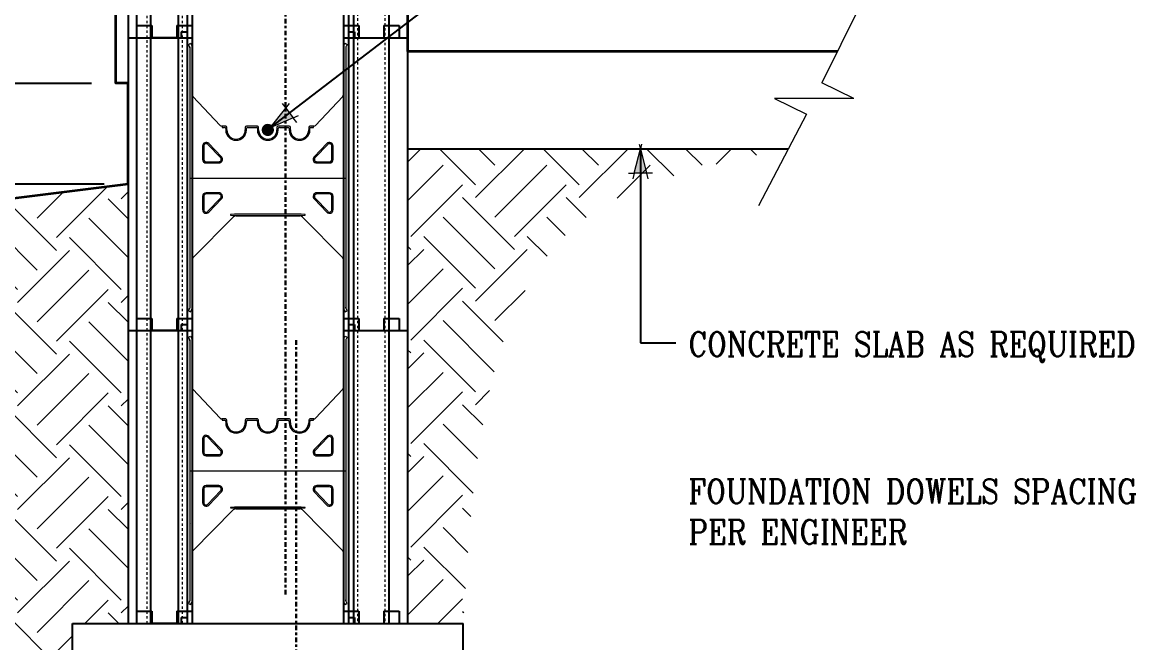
# Model space of a CAD drawing. Header units: inches. Extents: x -37.5 to 38.8, y 19.1 to 97.9.
# Drawn here: x -9.18 to 36.43, y 47.39 to 72.81 of the extents above; entities that cross this region are included whole.
import ezdxf

# ---------------------------------------------------------------- set-up
doc = ezdxf.new("R2010")
doc.units = ezdxf.units.IN
doc.header["$MEASUREMENT"] = 0
for name, pattern in [('CENTER', [2, 1.25, -0.25, 0.25, -0.25]), ('DASHED2', [0.375, 0.25, -0.125]), ('HIDDEN', [0.375, 0.25, -0.125])]:
    doc.linetypes.add(name, pattern=pattern)
doc.layers.get('Defpoints').update_dxf_attribs({"color": 252})
for name, color, linetype, lineweight in [('A1 fine', 251, 'Continuous', 5), ('A2 Hatch', 8, 'Continuous', 9), ('A4 medium', 7, 'Continuous', 35), ('DETAILS', 7, 'Continuous', 13), ('DIM', 3, 'Continuous', 13), ('REBAR', 2, 'CENTER', 30)]:
    doc.layers.add(name, color=color, linetype=linetype, lineweight=lineweight)
doc.styles.add('ARCTEXT', font='arctext.shx', dxfattribs={"width": 0.85})
doc.styles.add('RomanC', font='romanc.shx', dxfattribs={"width": 0.85, "height": 5})
doc.dimstyles.new('ARCTEXT 1-1', dxfattribs={"dimscale": 0, "dimtxt": 1, "dimasz": 1, "dimexe": 0.1875, "dimexo": 1, "dimgap": 0.5, "dimtad": 1, "dimdec": 4, "dimzin": 3, "dimdsep": 46, "dimlunit": 4, "dimtxsty": 'ARCTEXT', "dimblk": 'ARCHTICK', "dimcen": 1, "dimclrd": 256, "dimclre": 256, "dimclrt": 256, "dimadec": 0, "dimazin": 0, "dimtfac": 1, "dimtdec": 4, "dimtofl": 0, "dimtmove": 2, "dimatfit": 3, "dimldrblk": 'arrow', "dimfxl": 0, "dimtolj": 1, "dimtzin": 0, "dimarcsym": 0})

# ---------------------------------------------------------------- blocks, each defined once
blk = doc.blocks.new('_ArchTick')
at = {"color": 0, "linetype": 'ByBlock', "const_width": 0.15}
blk.add_lwpolyline([(-0.5, -0.5), (0.5, 0.5)], dxfattribs=at)
blk = doc.blocks.new('*D8')
at = {"layer": 'Defpoints', "color": 0}
for p in [(-5.349, 70.308), (-20.514, 66.176), (-4.833, 66.176)]:
    blk.add_point(p, dxfattribs=at)
at = {"layer": 'DIM', "lineweight": -2}
for p, q in [((-6.349, 70.308), (-20.702, 70.308)), ((-20.514, 70.308), (-20.514, 66.176)), ((-5.833, 66.176), (-20.702, 66.176))]:
    blk.add_line(p, q, dxfattribs=at)
for p, rotation in [((-20.514, 70.308), 90), ((-20.514, 66.176), 270)]:
    blk.add_blockref('_ArchTick', p, dxfattribs=dict(at, rotation=rotation))
at = {"layer": 'DIM', "insert": (-21.514, 68.242), "char_height": 1, "attachment_point": 5, "rotation": 90, "style": 'ARCTEXT'}
blk.add_mtext('\\A1;.', dxfattribs=at)
blk = doc.blocks.new('arrow')
at = {"layer": 'DIM'}
blk.add_hatch(color=253, dxfattribs=at).paths.add_polyline_path([(-2, 0.5), (-2, -0.5), (0, 0)])
at = {"layer": 'DIM', "lineweight": 9}
for points in [[(-2, 0.983), (-2, 0.5), (-2.469, 0.617)], [(0.374, 0.094), (0, 0)], [(0.374, -0.094), (0, 0)], [(-2, -0.983), (-2, -0.5), (-2.469, -0.617)]]:
    blk.add_lwpolyline(points, dxfattribs=at)
at = {"layer": 'DIM', "lineweight": 15}
blk.add_lwpolyline([(0, 0), (-2, -0.5), (-2, 0.5), (0, 0)], dxfattribs=at)

msp = doc.modelspace()

# ---------------------------------------------------------------- hatches: boundary and pattern name
at = {"layer": 'A1 fine', "ltscale": 0.15}
h = msp.add_hatch(dxfattribs=at)
h.set_pattern_fill('EARTH,_O', color=256, scale=12, angle=45)
h.set_pattern_definition([(45, (-7265.1542, 3432.687), (4e-16, 4.2426407), [3, -3]), (45, (-7265.9497, 3433.4824), (4e-16, 4.2426407), [3, -3]), (45, (-7266.7452, 3434.278), (4e-16, 4.2426407), [3, -3]), (135, (-7266.7452, 3434.8083), (-4.2426407, 9e-16), [3, -3]), (135, (-7265.9497, 3435.6038), (-4.2426407, 9e-16), [3, -3]), (135, (-7265.1542, 3436.3993), (-4.2426407, 9e-16), [3, -3])])
edge = h.paths.add_edge_path()
edge.add_spline(control_points=[(8.87555, 48.17409), (9.31491, 54.98861), (9.97112, 65.16634), (19.16428, 67.01794), (22.20214, 67.6298)], knot_values=[0, 0, 0, 0, 17.4851255, 26.11463868, 26.11463868, 26.11463868, 26.11463868], degree=3, periodic=0)
edge.add_line((22.20214, 67.6298), (6.60055, 67.6298))
edge.add_line((6.60055, 67.6298), (6.60055, 60.17408))
edge.add_line((6.60055, 60.17408), (6.60055, 48.17409))
edge.add_line((6.60055, 48.17409), (8.87555, 48.17409))
h = msp.add_hatch(dxfattribs=at)
h.set_pattern_fill('EARTH,_O', color=256, scale=12, angle=45)
h.set_pattern_definition([(45, (-7262.702, 3318.0867), (4e-16, 4.2426407), [3, -3]), (45, (-7263.4975, 3318.8822), (4e-16, 4.2426407), [3, -3]), (45, (-7264.293, 3319.6777), (4e-16, 4.2426407), [3, -3]), (135, (-7264.293, 3320.208), (-4.2426407, 9e-16), [3, -3]), (135, (-7263.4975, 3321.0035), (-4.2426407, 9e-16), [3, -3]), (135, (-7262.702, 3321.799), (-4.2426407, 9e-16), [3, -3])])
edge = h.paths.add_edge_path()
edge.add_line((-4.84945, 66.17408), (-23.04222, 63.90099))
edge.add_spline(control_points=[(-23.04222, 63.90099), (-18.58361, 62.08165), (-10.90754, 58.94942), (-17.52912, 50.11907), (-15.6462, 40.83818), (-9.99551, 40.71336), (-7.12445, 40.64993)], knot_values=[0, 0, 0, 0, 11.2727779, 19.40751191, 26.82790958, 34.49235686, 34.49235686, 34.49235686, 34.49235686], degree=3, periodic=0)
edge.add_line((-7.12445, 40.64993), (-7.12445, 48.17409))
edge.add_line((-7.12445, 48.17409), (-4.84945, 48.17409))
edge.add_line((-4.84945, 48.17409), (-4.84945, 60.17408))
edge.add_line((-4.84945, 60.17408), (-4.84945, 66.17408))
h.paths.add_polyline_path([(-8.53094, 44.34981, -1), (-12.53094, 44.34981, -1)], flags=16)
h.paths.add_polyline_path([(-9.03094, 44.34981, -1), (-12.03094, 44.34981, -1)], flags=0)

# ---------------------------------------------------------------- linework, layer by layer
at = {"ltscale": 0.15}
for p, q in [((-5.34945, 93.39863), (-5.34945, 70.30829)), ((-3.87445, 72.17409), (-2.84945, 72.17409)), ((-3.87445, 72.17408), (-2.84945, 72.17408)), ((-3.87445, 72.17408), (-2.84945, 72.17408)), ((-3.87445, 72.17406), (-2.84945, 72.17406)), ((6.60055, 71.6298), (24.21822, 71.6298)), ((-4.84945, 70.30829), (-5.34945, 70.30829)), ((6.60055, 67.6298), (22.20214, 67.6298)), ((-3.87445, 60.17409), (-2.84945, 60.17409)), ((-3.87445, 60.17408), (-2.84945, 60.17408)), ((-3.87445, 60.17408), (-2.84945, 60.17408)), ((-3.87445, 60.17406), (-2.84945, 60.17406)), ((-7.12445, 48.17409), (8.87555, 48.17409)), ((-7.12445, 40.67409), (-7.12445, 48.17409)), ((-3.87445, 48.17409), (-2.84945, 48.17409)), ((-3.87445, 48.17408), (-2.84945, 48.17408)), ((8.87555, 40.67409), (8.87555, 48.17409))]:
    msp.add_line(p, q, dxfattribs=at)
at = {"color": 1}
for p, q in [((-4.49945, 84.67408), (-4.49945, 72.17408)), ((-3.92445, 84.67408), (-3.92445, 72.17408)), ((-2.79945, 84.67408), (-2.79945, 72.17408)), ((-2.42445, 84.42408), (-2.42445, 72.17408)), ((-2.22445, 84.67408), (-2.22445, 72.17408)), ((3.97555, 84.67408), (3.97555, 72.17408)), ((4.17555, 84.42408), (4.17555, 72.17408)), ((-4.84945, 84.17408), (-4.84945, 72.17408)), ((4.39055, 84.17408), (4.39055, 72.17408)), ((5.83555, 84.17408), (5.83555, 72.17408)), ((6.60055, 84.17408), (6.60055, 72.17408)), ((-4.49945, 72.67409), (-3.87445, 72.67409)), ((-4.49945, 72.67408), (-3.87445, 72.67408)), ((-4.49945, 72.67408), (-4.49945, 60.17408)), ((-3.92445, 72.67408), (-3.92445, 60.17408)), ((-3.87445, 72.67409), (-3.87445, 72.17409)), ((-3.87445, 72.67408), (-3.87445, 72.17408)), ((-2.84945, 72.67409), (-2.84945, 72.17409)), ((-2.84945, 72.67409), (-2.22445, 72.67409)), ((-2.84945, 72.67408), (-2.84945, 72.17408)), ((-2.84945, 72.67408), (-2.22445, 72.67408)), ((-2.79945, 72.67408), (-2.79945, 60.17408)), ((-2.22445, 72.67409), (-2.22445, 72.17409)), ((-2.22445, 72.67408), (-2.22445, 60.17408)), ((-2.22445, 72.67408), (-2.22445, 72.17408)), ((3.97555, 72.67409), (4.60055, 72.67409)), ((3.97555, 72.67409), (3.97555, 72.17409)), ((3.97555, 72.67408), (3.97555, 60.17408)), ((3.97555, 72.67408), (4.60055, 72.67408)), ((3.97555, 72.67408), (3.97555, 72.17408)), ((4.60055, 72.67409), (4.60055, 72.17409)), ((4.60055, 72.67408), (4.60055, 72.17408)), ((5.62555, 72.67409), (5.62555, 72.17409)), ((5.62555, 72.67409), (6.25055, 72.67409)), ((5.62555, 72.67408), (5.62555, 72.17408)), ((5.62555, 72.67408), (6.25055, 72.67408)), ((6.25055, 72.67409), (6.25055, 72.17409)), ((6.25055, 72.67408), (6.25055, 72.17408)), ((-4.84945, 72.17409), (-2.67445, 72.17409)), ((-4.84945, 72.17409), (-2.22445, 72.17409)), ((-4.84945, 72.17408), (-4.84945, 60.17408)), ((-4.84945, 72.17408), (-2.67445, 72.17408)), ((-4.84945, 72.17408), (-2.22445, 72.17408)), ((-4.84945, 72.17408), (-2.22445, 72.17408)), ((-4.84945, 72.17408), (-2.67445, 72.17408)), ((-4.84945, 72.17406), (-2.22445, 72.17406)), ((-4.84945, 72.17406), (-2.67445, 72.17406)), ((-2.79945, 72.17409), (-3.92445, 72.17409)), ((-2.79945, 72.17408), (-3.92445, 72.17408)), ((-2.79945, 72.17408), (-3.92445, 72.17408)), ((-2.79945, 72.17406), (-3.92445, 72.17406)), ((-2.67445, 72.42409), (-2.67445, 72.17409)), ((-2.67445, 72.42409), (-2.42445, 72.42409)), ((-2.67445, 72.42408), (-2.67445, 72.17408)), ((-2.67445, 72.42408), (-2.42445, 72.42408)), ((-2.42445, 72.42408), (-2.42445, 60.17408)), ((-2.42445, 72.17409), (-2.22445, 72.17409)), ((-2.42445, 72.17408), (-2.22445, 72.17408)), ((-2.42445, 72.17408), (-2.22445, 72.17408)), ((-2.42445, 72.17406), (-2.22445, 72.17406)), ((3.97555, 72.17409), (4.17555, 72.17409)), ((3.97555, 72.17409), (6.60055, 72.17409)), ((3.97555, 72.17408), (4.17555, 72.17408)), ((3.97555, 72.17408), (6.60055, 72.17408)), ((4.17555, 72.42409), (4.42555, 72.42409)), ((4.17555, 72.42408), (4.17555, 60.17408)), ((4.17555, 72.42408), (4.42555, 72.42408)), ((4.39055, 72.17409), (6.60055, 72.17409)), ((4.39055, 72.17408), (6.60055, 72.17408)), ((4.39055, 72.17408), (4.39055, 60.17408)), ((4.42555, 72.42409), (4.42555, 72.17409)), ((4.42555, 72.42408), (4.42555, 72.17408)), ((5.83555, 72.17408), (5.83555, 60.17408)), ((6.60055, 72.17408), (6.60055, 60.17408)), ((-4.49945, 60.67409), (-3.87445, 60.67409)), ((-4.49945, 60.67408), (-3.87445, 60.67408)), ((-4.49945, 60.67408), (-4.49945, 48.17408)), ((-3.92445, 60.67408), (-3.92445, 48.17408)), ((-3.87445, 60.67409), (-3.87445, 60.17409)), ((-3.87445, 60.67408), (-3.87445, 60.17408)), ((-2.84945, 60.67409), (-2.84945, 60.17409)), ((-2.84945, 60.67409), (-2.22445, 60.67409)), ((-2.84945, 60.67408), (-2.84945, 60.17408)), ((-2.84945, 60.67408), (-2.22445, 60.67408)), ((-2.79945, 60.67408), (-2.79945, 48.17408)), ((-2.22445, 60.67409), (-2.22445, 60.17409)), ((-2.22445, 60.67408), (-2.22445, 48.17408)), ((-2.22445, 60.67408), (-2.22445, 60.17408)), ((3.97555, 60.67409), (4.60055, 60.67409)), ((3.97555, 60.67409), (3.97555, 60.17409)), ((3.97555, 60.67408), (3.97555, 48.17408)), ((3.97555, 60.67408), (4.60055, 60.67408)), ((3.97555, 60.67408), (3.97555, 60.17408)), ((4.60055, 60.67409), (4.60055, 60.17409)), ((4.60055, 60.67408), (4.60055, 60.17408)), ((5.62555, 60.67409), (5.62555, 60.17409)), ((5.62555, 60.67409), (6.25055, 60.67409)), ((5.62555, 60.67408), (5.62555, 60.17408)), ((5.62555, 60.67408), (6.25055, 60.67408)), ((6.25055, 60.67409), (6.25055, 60.17409)), ((6.25055, 60.67408), (6.25055, 60.17408)), ((-2.67445, 60.42409), (-2.67445, 60.17409)), ((-2.67445, 60.42409), (-2.42445, 60.42409)), ((-2.67445, 60.42408), (-2.67445, 60.17408)), ((-2.67445, 60.42408), (-2.42445, 60.42408)), ((-2.42445, 60.42408), (-2.42445, 48.17408)), ((4.17555, 60.42409), (4.42555, 60.42409)), ((4.17555, 60.42408), (4.17555, 48.17408)), ((4.17555, 60.42408), (4.42555, 60.42408)), ((4.42555, 60.42409), (4.42555, 60.17409)), ((4.42555, 60.42408), (4.42555, 60.17408)), ((-4.84945, 60.17409), (-2.67445, 60.17409)), ((-4.84945, 60.17409), (-2.22445, 60.17409)), ((-4.84945, 60.17408), (-4.84945, 48.17408)), ((-4.84945, 60.17408), (-2.67445, 60.17408)), ((-4.84945, 60.17408), (-2.22445, 60.17408)), ((-4.84945, 60.17408), (-2.22445, 60.17408)), ((-4.84945, 60.17408), (-2.67445, 60.17408)), ((-4.84945, 60.17406), (-2.22445, 60.17406)), ((-4.84945, 60.17406), (-2.67445, 60.17406)), ((-2.79945, 60.17409), (-3.92445, 60.17409)), ((-2.79945, 60.17408), (-3.92445, 60.17408)), ((-2.79945, 60.17408), (-3.92445, 60.17408)), ((-2.79945, 60.17406), (-3.92445, 60.17406)), ((-2.42445, 60.17409), (-2.22445, 60.17409)), ((-2.42445, 60.17408), (-2.22445, 60.17408)), ((-2.42445, 60.17408), (-2.22445, 60.17408)), ((-2.42445, 60.17406), (-2.22445, 60.17406)), ((3.97555, 60.17409), (4.17555, 60.17409)), ((3.97555, 60.17409), (6.60055, 60.17409)), ((3.97555, 60.17408), (4.17555, 60.17408)), ((3.97555, 60.17408), (6.60055, 60.17408)), ((4.39055, 60.17409), (6.60055, 60.17409)), ((4.39055, 60.17408), (6.60055, 60.17408)), ((4.39055, 60.17408), (4.39055, 48.17408)), ((5.83555, 60.17408), (5.83555, 48.17408)), ((6.60055, 60.17408), (6.60055, 48.17408)), ((-4.49945, 48.67409), (-3.87445, 48.67409)), ((-3.87445, 48.67409), (-3.87445, 48.17409)), ((-2.84945, 48.67409), (-2.84945, 48.17409)), ((-2.84945, 48.67409), (-2.22445, 48.67409)), ((-2.67445, 48.42409), (-2.67445, 48.17409)), ((-2.67445, 48.42409), (-2.42445, 48.42409)), ((-2.22445, 48.67409), (-2.22445, 48.17409)), ((3.97555, 48.67409), (4.60055, 48.67409)), ((3.97555, 48.67409), (3.97555, 48.17409)), ((4.17555, 48.42409), (4.42555, 48.42409)), ((4.42555, 48.42409), (4.42555, 48.17409)), ((4.60055, 48.67409), (4.60055, 48.17409)), ((5.62555, 48.67409), (5.62555, 48.17409)), ((5.62555, 48.67409), (6.25055, 48.67409)), ((6.25055, 48.67409), (6.25055, 48.17409)), ((-4.84945, 48.17409), (-2.67445, 48.17409)), ((-4.84945, 48.17409), (-2.22445, 48.17409)), ((-4.84945, 48.17408), (-2.22445, 48.17408)), ((-4.84945, 48.17408), (-2.67445, 48.17408)), ((-2.79945, 48.17409), (-3.92445, 48.17409)), ((-2.79945, 48.17408), (-3.92445, 48.17408)), ((-2.42445, 48.17409), (-2.22445, 48.17409)), ((-2.42445, 48.17408), (-2.22445, 48.17408)), ((3.97555, 48.17409), (4.17555, 48.17409)), ((3.97555, 48.17409), (6.60055, 48.17409)), ((4.39055, 48.17409), (6.60055, 48.17409))]:
    msp.add_line(p, q, dxfattribs=at)
at = {"color": 1, "linetype": 'HIDDEN', "ltscale": 0.02}
for p, q in [((-4.49945, 72.67409), (-3.87445, 72.67409)), ((-4.49945, 72.67409), (-4.49945, 72.17409)), ((-4.49945, 72.67408), (-3.87445, 72.67408)), ((-4.49945, 72.67408), (-4.49945, 72.17408)), ((-3.87445, 72.67409), (-3.87445, 72.17409)), ((-3.87445, 72.67408), (-3.87445, 72.17408)), ((-2.84945, 72.67409), (-2.84945, 72.17409)), ((-2.84945, 72.67409), (-2.22445, 72.67409)), ((-2.84945, 72.67408), (-2.84945, 72.17408)), ((-2.84945, 72.67408), (-2.22445, 72.67408)), ((3.97555, 72.67409), (4.60055, 72.67409)), ((3.97555, 72.67408), (4.60055, 72.67408)), ((4.60055, 72.67409), (4.60055, 72.17409)), ((4.60055, 72.67408), (4.60055, 72.17408)), ((5.62555, 72.67409), (5.62555, 72.17409)), ((5.62555, 72.67409), (6.25055, 72.67409)), ((5.62555, 72.67408), (5.62555, 72.17408)), ((5.62555, 72.67408), (6.25055, 72.67408)), ((6.25055, 72.67409), (6.25055, 72.17409)), ((6.25055, 72.67408), (6.25055, 72.17408)), ((4.17555, 72.42409), (4.17555, 72.17409)), ((4.17555, 72.42409), (4.42555, 72.42409)), ((4.17555, 72.42408), (4.17555, 72.17408)), ((4.17555, 72.42408), (4.42555, 72.42408)), ((4.42555, 72.42409), (4.42555, 72.17409)), ((4.42555, 72.42408), (4.42555, 72.17408)), ((-4.49945, 60.67409), (-3.87445, 60.67409)), ((-4.49945, 60.67409), (-4.49945, 60.17409)), ((-4.49945, 60.67408), (-3.87445, 60.67408)), ((-4.49945, 60.67408), (-4.49945, 60.17408)), ((-3.87445, 60.67409), (-3.87445, 60.17409)), ((-3.87445, 60.67408), (-3.87445, 60.17408)), ((-2.84945, 60.67409), (-2.84945, 60.17409)), ((-2.84945, 60.67409), (-2.22445, 60.67409)), ((-2.84945, 60.67408), (-2.84945, 60.17408)), ((-2.84945, 60.67408), (-2.22445, 60.67408)), ((3.97555, 60.67409), (4.60055, 60.67409)), ((3.97555, 60.67408), (4.60055, 60.67408)), ((4.60055, 60.67409), (4.60055, 60.17409)), ((4.60055, 60.67408), (4.60055, 60.17408)), ((5.62555, 60.67409), (5.62555, 60.17409)), ((5.62555, 60.67409), (6.25055, 60.67409)), ((5.62555, 60.67408), (5.62555, 60.17408)), ((5.62555, 60.67408), (6.25055, 60.67408)), ((6.25055, 60.67409), (6.25055, 60.17409)), ((6.25055, 60.67408), (6.25055, 60.17408)), ((4.17555, 60.42409), (4.17555, 60.17409)), ((4.17555, 60.42409), (4.42555, 60.42409)), ((4.17555, 60.42408), (4.17555, 60.17408)), ((4.17555, 60.42408), (4.42555, 60.42408)), ((4.42555, 60.42409), (4.42555, 60.17409)), ((4.42555, 60.42408), (4.42555, 60.17408)), ((-4.49945, 48.67409), (-3.87445, 48.67409)), ((-4.49945, 48.67409), (-4.49945, 48.17409)), ((-3.87445, 48.67409), (-3.87445, 48.17409)), ((-2.84945, 48.67409), (-2.84945, 48.17409)), ((-2.84945, 48.67409), (-2.22445, 48.67409)), ((3.97555, 48.67409), (4.60055, 48.67409)), ((4.17555, 48.42409), (4.17555, 48.17409)), ((4.17555, 48.42409), (4.42555, 48.42409)), ((4.42555, 48.42409), (4.42555, 48.17409)), ((4.60055, 48.67409), (4.60055, 48.17409)), ((5.62555, 48.67409), (5.62555, 48.17409)), ((5.62555, 48.67409), (6.25055, 48.67409)), ((6.25055, 48.67409), (6.25055, 48.17409))]:
    msp.add_line(p, q, dxfattribs=at)
at = {"ltscale": 0.15, "const_width": 0.25}
msp.add_lwpolyline([(0.75055, 68.39908, 1), (1.00055, 68.39908, 1)], format="xyb", close=True, dxfattribs=at)
at = {"layer": 'A2 Hatch', "linetype": 'DASHED2', "ltscale": 0.15}
for p, q in [((-4.08445, 84.67408), (-4.08445, 72.17408)), ((-2.63945, 84.67408), (-2.63945, 72.17408)), ((4.55055, 84.17408), (4.55055, 72.17408)), ((5.67555, 84.17408), (5.67555, 72.17408)), ((-4.08445, 72.67408), (-4.08445, 60.17408)), ((-2.63945, 72.67408), (-2.63945, 60.17408)), ((4.55055, 72.17408), (4.55055, 60.17408)), ((5.67555, 72.17408), (5.67555, 60.17408)), ((-4.08445, 60.67408), (-4.08445, 48.17408)), ((-2.63945, 60.67408), (-2.63945, 48.17408)), ((4.55055, 60.17408), (4.55055, 48.17408)), ((5.67555, 60.17408), (5.67555, 48.17408))]:
    msp.add_line(p, q, dxfattribs=at)
at = {"layer": 'A4 medium', "ltscale": 0.15}
msp.add_line((-4.84945, 66.17408), (-23.04222, 63.90099), dxfattribs=at)
for points in [[(6.60055, 97.3359), (6.60055, 71.6298), (24.21822, 71.6298)], [(-4.84945, 66.17408), (-4.84945, 70.30829), (-5.34945, 70.30829), (-5.34945, 93.39863)]]:
    msp.add_lwpolyline(points, dxfattribs=at)
at = {"layer": 'DETAILS', "color": 6, "lineweight": 20}
for p, q in [((-2.37684, 71.90096), (-2.29024, 71.95096)), ((-2.33115, 71.82182), (-2.37684, 71.90096)), ((-2.32445, 71.79908), (-2.32445, 61.10133)), ((-2.32445, 71.76022), (-2.32445, 71.79682)), ((-2.29024, 71.95096), (-2.23115, 71.84862)), ((-2.22445, 71.82362), (-2.22445, 69.84431)), ((3.97555, 69.84431), (3.97555, 71.82362)), ((3.98225, 71.84862), (4.04133, 71.95096)), ((4.04133, 71.95096), (4.12794, 71.90096)), ((4.07555, 71.79908), (4.07555, 61.10133)), ((4.07555, 71.79682), (4.07555, 71.76022)), ((4.12794, 71.90096), (4.08225, 71.82182)), ((-2.22445, 69.84431), (-2.22445, 63.08266)), ((3.97555, 63.08266), (3.97555, 69.84431)), ((-2.1966, 69.77505), (-1.07897, 68.58482)), ((2.83007, 68.58482), (3.94769, 69.77505)), ((-1.00683, 68.55408), (-0.99945, 68.55408)), ((-0.84945, 68.55408), (-1.00683, 68.55408)), ((-0.99945, 68.55408), (-0.99945, 68.50408)), ((-0.99945, 68.50408), (-0.89945, 68.50408)), ((-0.84945, 68.45408), (-0.84945, 68.39908)), ((-0.79945, 68.39908), (-0.79945, 68.50408)), ((-0.04945, 68.50408), (-0.04945, 68.39908)), ((0.45055, 68.55408), (0.00055, 68.55408)), ((0.00055, 68.39908), (0.00055, 68.45408)), ((0.05055, 68.50408), (0.40055, 68.50408)), ((0.45055, 68.45408), (0.45055, 68.39908)), ((0.50055, 68.39908), (0.50055, 68.50408)), ((1.25055, 68.50408), (1.25055, 68.39908)), ((1.75055, 68.55408), (1.30055, 68.55408)), ((1.30055, 68.39908), (1.30055, 68.45408)), ((1.35055, 68.50408), (1.70055, 68.50408)), ((1.75055, 68.45408), (1.75055, 68.39908)), ((1.80055, 68.39908), (1.80055, 68.50408)), ((2.55055, 68.50408), (2.55055, 68.39908)), ((2.75793, 68.55408), (2.60055, 68.55408)), ((2.60055, 68.39908), (2.60055, 68.45408)), ((2.65055, 68.50408), (2.75055, 68.50408)), ((2.75055, 68.50408), (2.75055, 68.55408)), ((2.75055, 68.55408), (2.75793, 68.55408)), ((-1.79945, 67.7351), (-1.79945, 67.19408)), ((-1.74945, 67.7351), (-1.74945, 67.19408)), ((-1.05793, 67.26333), (-1.57731, 67.80435)), ((-1.02186, 67.29796), (-1.54124, 67.83898)), ((3.29234, 67.83898), (2.77296, 67.29796)), ((3.32841, 67.80435), (2.80903, 67.26333)), ((3.50055, 67.19408), (3.50055, 67.7351)), ((3.55055, 67.19408), (3.55055, 67.7351)), ((-1.64945, 67.09408), (-1.13007, 67.09408)), ((2.88117, 67.09408), (3.40055, 67.09408)), ((-1.64945, 67.04408), (-1.13007, 67.04408)), ((2.88117, 67.04408), (3.40055, 67.04408)), ((-2.32445, 66.42408), (4.07555, 66.42408)), ((-1.13007, 65.82408), (-1.64945, 65.82408)), ((-1.13007, 65.77408), (-1.64945, 65.77408)), ((3.40055, 65.82408), (2.88117, 65.82408)), ((3.40055, 65.77408), (2.88117, 65.77408)), ((-1.79945, 65.67408), (-1.79945, 65.13305)), ((-1.74945, 65.67408), (-1.74945, 65.13305)), ((-1.57731, 65.0638), (-1.05793, 65.60482)), ((-1.54124, 65.02917), (-1.02186, 65.5702)), ((2.77296, 65.5702), (3.29234, 65.02917)), ((2.80903, 65.60482), (3.32841, 65.0638)), ((3.50055, 65.13305), (3.50055, 65.67408)), ((3.55055, 65.13305), (3.55055, 65.67408)), ((-2.19516, 63.15337), (-0.54339, 64.83014)), ((-0.49472, 64.94408), (-0.65083, 64.92899)), ((-0.65083, 64.90916), (-0.49472, 64.89408)), ((0.87555, 64.94408), (-0.49472, 64.94408)), ((-0.49472, 64.89408), (0.87555, 64.89408)), ((-0.43732, 64.87408), (0.87555, 64.87408)), ((2.24582, 64.94408), (0.87555, 64.94408)), ((0.87555, 64.89408), (2.24582, 64.89408)), ((0.87555, 64.87408), (2.18842, 64.87408)), ((2.40193, 64.92899), (2.24582, 64.94408)), ((2.24582, 64.89408), (2.40193, 64.90916)), ((2.29448, 64.83014), (3.94626, 63.15337)), ((-2.22445, 61.07454), (-2.22445, 63.08266)), ((3.97555, 63.08266), (3.97555, 61.07454)), ((-2.32445, 61.13795), (-2.32445, 61.10134)), ((4.07555, 61.10134), (4.07555, 61.13795)), ((-2.33115, 61.07634), (-2.37684, 60.99721)), ((-2.37684, 60.99721), (-2.29024, 60.94721)), ((-2.29024, 60.94721), (-2.23115, 61.04955)), ((3.98225, 61.04955), (4.04133, 60.94721)), ((4.04133, 60.94721), (4.12794, 60.99721)), ((4.12794, 60.99721), (4.08225, 61.07634)), ((-2.37684, 59.90096), (-2.29024, 59.95096)), ((-2.33115, 59.82182), (-2.37684, 59.90096)), ((-2.32445, 59.79908), (-2.32445, 49.10133)), ((-2.32445, 59.76022), (-2.32445, 59.79682)), ((-2.29024, 59.95096), (-2.23115, 59.84862)), ((-2.22445, 59.82362), (-2.22445, 57.84431)), ((3.97555, 57.84431), (3.97555, 59.82362)), ((3.98225, 59.84862), (4.04133, 59.95096)), ((4.04133, 59.95096), (4.12794, 59.90096)), ((4.07555, 59.79908), (4.07555, 49.10133)), ((4.07555, 59.79682), (4.07555, 59.76022)), ((4.12794, 59.90096), (4.08225, 59.82182)), ((-2.22445, 57.84431), (-2.22445, 51.08266)), ((-2.1966, 57.77505), (-1.07897, 56.58482)), ((2.83007, 56.58482), (3.94769, 57.77505)), ((3.97555, 51.08266), (3.97555, 57.84431)), ((-1.00683, 56.55408), (-0.99945, 56.55408)), ((-0.84945, 56.55408), (-1.00683, 56.55408)), ((-0.99945, 56.55408), (-0.99945, 56.50408)), ((-0.99945, 56.50408), (-0.89945, 56.50408)), ((-0.84945, 56.45408), (-0.84945, 56.39908)), ((-0.79945, 56.39908), (-0.79945, 56.50408)), ((-0.04945, 56.50408), (-0.04945, 56.39908)), ((0.45055, 56.55408), (0.00055, 56.55408)), ((0.00055, 56.39908), (0.00055, 56.45408)), ((0.05055, 56.50408), (0.40055, 56.50408)), ((0.45055, 56.45408), (0.45055, 56.39908)), ((0.50055, 56.39908), (0.50055, 56.50408)), ((1.25055, 56.50408), (1.25055, 56.39908)), ((1.75055, 56.55408), (1.30055, 56.55408)), ((1.30055, 56.39908), (1.30055, 56.45408)), ((1.35055, 56.50408), (1.70055, 56.50408)), ((1.75055, 56.45408), (1.75055, 56.39908)), ((1.80055, 56.39908), (1.80055, 56.50408)), ((2.55055, 56.50408), (2.55055, 56.39908)), ((2.75793, 56.55408), (2.60055, 56.55408)), ((2.60055, 56.39908), (2.60055, 56.45408)), ((2.65055, 56.50408), (2.75055, 56.50408)), ((2.75055, 56.50408), (2.75055, 56.55408)), ((2.75055, 56.55408), (2.75793, 56.55408)), ((-1.79945, 55.7351), (-1.79945, 55.19408)), ((-1.74945, 55.7351), (-1.74945, 55.19408)), ((-1.05793, 55.26333), (-1.57731, 55.80435)), ((-1.02186, 55.29796), (-1.54124, 55.83898)), ((3.29234, 55.83898), (2.77296, 55.29796)), ((3.32841, 55.80435), (2.80903, 55.26333)), ((3.50055, 55.19408), (3.50055, 55.7351)), ((3.55055, 55.19408), (3.55055, 55.7351)), ((-1.64945, 55.09408), (-1.13007, 55.09408)), ((-1.64945, 55.04408), (-1.13007, 55.04408)), ((2.88117, 55.09408), (3.40055, 55.09408)), ((2.88117, 55.04408), (3.40055, 55.04408)), ((-2.32445, 54.42408), (4.07555, 54.42408)), ((-1.79945, 53.67408), (-1.79945, 53.13305)), ((-1.74945, 53.67408), (-1.74945, 53.13305)), ((-1.13007, 53.82408), (-1.64945, 53.82408)), ((-1.13007, 53.77408), (-1.64945, 53.77408)), ((-1.57731, 53.0638), (-1.05793, 53.60482)), ((-1.54124, 53.02917), (-1.02186, 53.5702)), ((2.77296, 53.5702), (3.29234, 53.02917)), ((2.80903, 53.60482), (3.32841, 53.0638)), ((3.40055, 53.82408), (2.88117, 53.82408)), ((3.40055, 53.77408), (2.88117, 53.77408)), ((3.50055, 53.13305), (3.50055, 53.67408)), ((3.55055, 53.13305), (3.55055, 53.67408)), ((-0.49472, 52.94408), (-0.65083, 52.92899)), ((0.87555, 52.94408), (-0.49472, 52.94408)), ((2.24582, 52.94408), (0.87555, 52.94408)), ((2.40193, 52.92899), (2.24582, 52.94408)), ((-2.19516, 51.15337), (-0.54339, 52.83014)), ((-0.65083, 52.90916), (-0.49472, 52.89408)), ((-0.49472, 52.89408), (0.87555, 52.89408)), ((-0.43732, 52.87408), (0.87555, 52.87408)), ((0.87555, 52.89408), (2.24582, 52.89408)), ((0.87555, 52.87408), (2.18842, 52.87408)), ((2.24582, 52.89408), (2.40193, 52.90916)), ((2.29448, 52.83014), (3.94626, 51.15337)), ((-2.22445, 49.07454), (-2.22445, 51.08266)), ((3.97555, 51.08266), (3.97555, 49.07454)), ((-2.33115, 49.07634), (-2.37684, 48.99721)), ((-2.37684, 48.99721), (-2.29024, 48.94721)), ((-2.32445, 49.13795), (-2.32445, 49.10134)), ((-2.29024, 48.94721), (-2.23115, 49.04955)), ((3.98225, 49.04955), (4.04133, 48.94721)), ((4.04133, 48.94721), (4.12794, 48.99721)), ((4.07555, 49.10134), (4.07555, 49.13795)), ((4.12794, 48.99721), (4.08225, 49.07634))]:
    msp.add_line(p, q, dxfattribs=at)
for centre, radius, start, end in [((-2.37445, 71.79682), 0.05, 0, 30), ((-2.27445, 71.82362), 0.05, 0, 30), ((4.02555, 71.82362), 0.05, 150, 180), ((4.12555, 71.79682), 0.05, 150, 180), ((-2.12446, 69.84431), 0.1, 180, 223.830861), ((3.87555, 69.84431), 0.1, 316.169139, 360), ((-1.00683, 68.65408), 0.1, 223.830861, 270), ((-0.89945, 68.45408), 0.05, 360, 90), ((-0.84945, 68.50408), 0.05, 0, 90), ((0.00055, 68.50408), 0.05, 90, 180), ((0.05055, 68.45408), 0.05, 90, 180), ((0.40055, 68.45408), 0.05, 360, 90), ((0.45055, 68.50408), 0.05, 0, 90), ((1.30055, 68.50408), 0.05, 90, 180), ((1.35055, 68.45408), 0.05, 90, 180), ((1.70055, 68.45408), 0.05, 0, 90), ((1.75055, 68.50408), 0.05, 0, 90), ((2.60055, 68.50408), 0.05, 90, 180), ((2.65055, 68.45408), 0.05, 90, 180), ((2.75793, 68.65408), 0.1, 270, 316.169139), ((-0.42445, 68.39908), 0.425, 180, 360), ((-0.42445, 68.39908), 0.375, 180, 0), ((0.87555, 68.39908), 0.425, 180, 270), ((0.87555, 68.39908), 0.375, 180, 270), ((0.87555, 68.39908), 0.425, 270, 0), ((0.87555, 68.39908), 0.375, 270, 0), ((2.17555, 68.39908), 0.425, 180, 0), ((2.17555, 68.39908), 0.375, 180, 0), ((-1.64945, 67.7351), 0.15, 43.830861, 180), ((-1.64945, 67.7351), 0.1, 43.830861, 180), ((3.40055, 67.7351), 0.15, 0, 136.169139), ((3.40055, 67.7351), 0.1, 0, 136.169139), ((-1.64945, 67.19408), 0.15, 180, 270), ((-1.64945, 67.19408), 0.1, 180, 270), ((-1.13007, 67.19408), 0.15, 270, 43.830861), ((-1.13007, 67.19408), 0.1, 270, 43.830861), ((2.88117, 67.19408), 0.15, 136.169139, 270), ((2.88117, 67.19408), 0.1, 136.169139, 270), ((3.40055, 67.19408), 0.15, 270, 0), ((3.40055, 67.19408), 0.1, 270, 360), ((-1.64945, 65.67408), 0.15, 90, 180), ((-1.64945, 65.67408), 0.1, 90, 180), ((-1.13007, 65.67408), 0.15, 316.169139, 90), ((-1.13007, 65.67408), 0.1, 316.169139, 90), ((2.88117, 65.67408), 0.15, 90, 223.830861), ((2.88117, 65.67408), 0.1, 90, 223.830861), ((3.40055, 65.67408), 0.15, 360, 90), ((3.40055, 65.67408), 0.1, 0, 90), ((-1.64945, 65.13305), 0.15, 180, 316.169139), ((-1.64945, 65.13305), 0.1, 180, 316.169139), ((-0.64954, 64.91908), 0.01, 97.409891, 262.590109), ((-0.43732, 64.72408), 0.15, 90, 135), ((2.18842, 64.72408), 0.15, 45, 90), ((2.40064, 64.91908), 0.01, 277.409891, 82.590109), ((3.40055, 65.13305), 0.15, 223.830861, 360), ((3.40055, 65.13305), 0.1, 223.830861, 0), ((-2.22445, 64.33736), 0.1, 180, 209.744881), ((-2.12445, 63.08266), 0.1, 135, 180), ((3.87555, 63.08266), 0.1, 360, 45), ((-2.37445, 61.10134), 0.05, 330, 360), ((-2.27445, 61.07455), 0.05, 330, 360), ((4.02555, 61.07455), 0.05, 180, 210), ((4.12555, 61.10134), 0.05, 180, 210), ((-2.37445, 59.79682), 0.05, 0, 30), ((-2.27445, 59.82362), 0.05, 0, 30), ((4.02555, 59.82362), 0.05, 150, 180), ((4.12555, 59.79682), 0.05, 150, 180), ((-2.12446, 57.84431), 0.1, 180, 223.830861), ((3.87555, 57.84431), 0.1, 316.169139, 360), ((-1.00683, 56.65408), 0.1, 223.830861, 270), ((2.75793, 56.65408), 0.1, 270, 316.169139), ((-0.89945, 56.45408), 0.05, 360, 90), ((-0.84945, 56.50408), 0.05, 0, 90), ((-0.42445, 56.39908), 0.425, 180, 360), ((-0.42445, 56.39908), 0.375, 180, 0), ((0.00055, 56.50408), 0.05, 90, 180), ((0.05055, 56.45408), 0.05, 90, 180), ((0.40055, 56.45408), 0.05, 360, 90), ((0.45055, 56.50408), 0.05, 0, 90), ((0.87555, 56.39908), 0.425, 180, 270), ((0.87555, 56.39908), 0.375, 180, 270), ((0.87555, 56.39908), 0.425, 270, 0), ((0.87555, 56.39908), 0.375, 270, 0), ((1.30055, 56.50408), 0.05, 90, 180), ((1.35055, 56.45408), 0.05, 90, 180), ((1.70055, 56.45408), 0.05, 0, 90), ((1.75055, 56.50408), 0.05, 0, 90), ((2.17555, 56.39908), 0.425, 180, 0), ((2.17555, 56.39908), 0.375, 180, 0), ((2.60055, 56.50408), 0.05, 90, 180), ((2.65055, 56.45408), 0.05, 90, 180), ((-1.64945, 55.7351), 0.15, 43.830861, 180), ((-1.64945, 55.7351), 0.1, 43.830861, 180), ((3.40055, 55.7351), 0.15, 0, 136.169139), ((3.40055, 55.7351), 0.1, 0, 136.169139), ((-1.13007, 55.19408), 0.15, 270, 43.830861), ((-1.13007, 55.19408), 0.1, 270, 43.830861), ((2.88117, 55.19408), 0.15, 136.169139, 270), ((2.88117, 55.19408), 0.1, 136.169139, 270), ((-1.64945, 55.19408), 0.15, 180, 270), ((-1.64945, 55.19408), 0.1, 180, 270), ((3.40055, 55.19408), 0.15, 270, 0), ((3.40055, 55.19408), 0.1, 270, 360), ((-1.64945, 53.67408), 0.15, 90, 180), ((-1.64945, 53.67408), 0.1, 90, 180), ((-1.13007, 53.67408), 0.15, 316.169139, 90), ((-1.13007, 53.67408), 0.1, 316.169139, 90), ((2.88117, 53.67408), 0.15, 90, 223.830861), ((2.88117, 53.67408), 0.1, 90, 223.830861), ((3.40055, 53.67408), 0.15, 360, 90), ((3.40055, 53.67408), 0.1, 0, 90), ((-1.64945, 53.13305), 0.15, 180, 316.169139), ((-1.64945, 53.13305), 0.1, 180, 316.169139), ((-0.64954, 52.91908), 0.01, 97.409891, 262.590109), ((2.40064, 52.91908), 0.01, 277.409891, 82.590109), ((3.40055, 53.13305), 0.15, 223.830861, 360), ((3.40055, 53.13305), 0.1, 223.830861, 0), ((-0.43732, 52.72408), 0.15, 90, 135), ((2.18842, 52.72408), 0.15, 45, 90), ((-2.22445, 52.33736), 0.1, 180, 209.744881), ((-2.12445, 51.08266), 0.1, 135, 180), ((3.87555, 51.08266), 0.1, 360, 45), ((-2.37445, 49.10134), 0.05, 330, 360), ((-2.27445, 49.07455), 0.05, 330, 360), ((4.02555, 49.07455), 0.05, 180, 210), ((4.12555, 49.10134), 0.05, 180, 210)]:
    msp.add_arc(centre, radius, start, end, dxfattribs=at)
at = {"layer": 'DIM'}
for p, q in [((25.1263, 73.4699), (23.57794, 70.33235)), ((24.8847, 69.68747), (23.57794, 70.33235)), ((21.6347, 69.68747), (22.94145, 69.0426)), ((24.8847, 69.68747), (21.6347, 69.68747)), ((22.94145, 69.0426), (20.97634, 65.28735))]:
    msp.add_line(p, q, dxfattribs=at)
at = {"layer": 'REBAR', "ltscale": 0.15}
for p, q in [((1.60447, 49.36587), (1.60447, 94.54066)), ((2.03549, 59.78634), (2.03549, 44.09259))]:
    msp.add_line(p, q, dxfattribs=at)

# ---------------------------------------------------------------- texts
at = {"layer": 'DIM', "color": 3, "char_height": 1, "width": 22.6895455, "attachment_point": 1, "style": 'RomanC'}
for s, insert in [('CONCRETE SLAB AS REQUIRED', (18.11056, 60.12123)), ('FOUNDATION DOWELS SPACING PER ENGINEER', (18.11056, 54.09451))]:
    msp.add_mtext(s, dxfattribs=dict(at, insert=insert))

# ---------------------------------------------------------------- dimensions: what is measured, and where the dimension line sits
at = {"layer": 'DIM', "ltscale": 0.15}
dim = msp.add_linear_dim(base=(-20.51441, 66.17611), p1=(-5.34945, 70.30829), p2=(-4.83316, 66.17611), angle=90, text='.', dimstyle='ARCTEXT 1-1', override={"dimscale": 1}, dxfattribs=at)
dim.commit()
dim.dimension.update_dxf_attribs({"geometry": '*D8', "text_midpoint": (-21.51441, 68.2422)})

# ---------------------------------------------------------------- leaders
for points in [[(0.9682, 68.48299), (11.96695, 76.9106), (17.2586, 76.9106)], [(16.14115, 67.6298), (16.14115, 59.67066), (17.58778, 59.67066)]]:
    msp.add_leader(points, dimstyle='ARCTEXT 1-1', override={"dimscale": 1, "dimasz": 0.5, "dimtad": 0}, dxfattribs=at)

doc.saveas('drawing.dxf')
